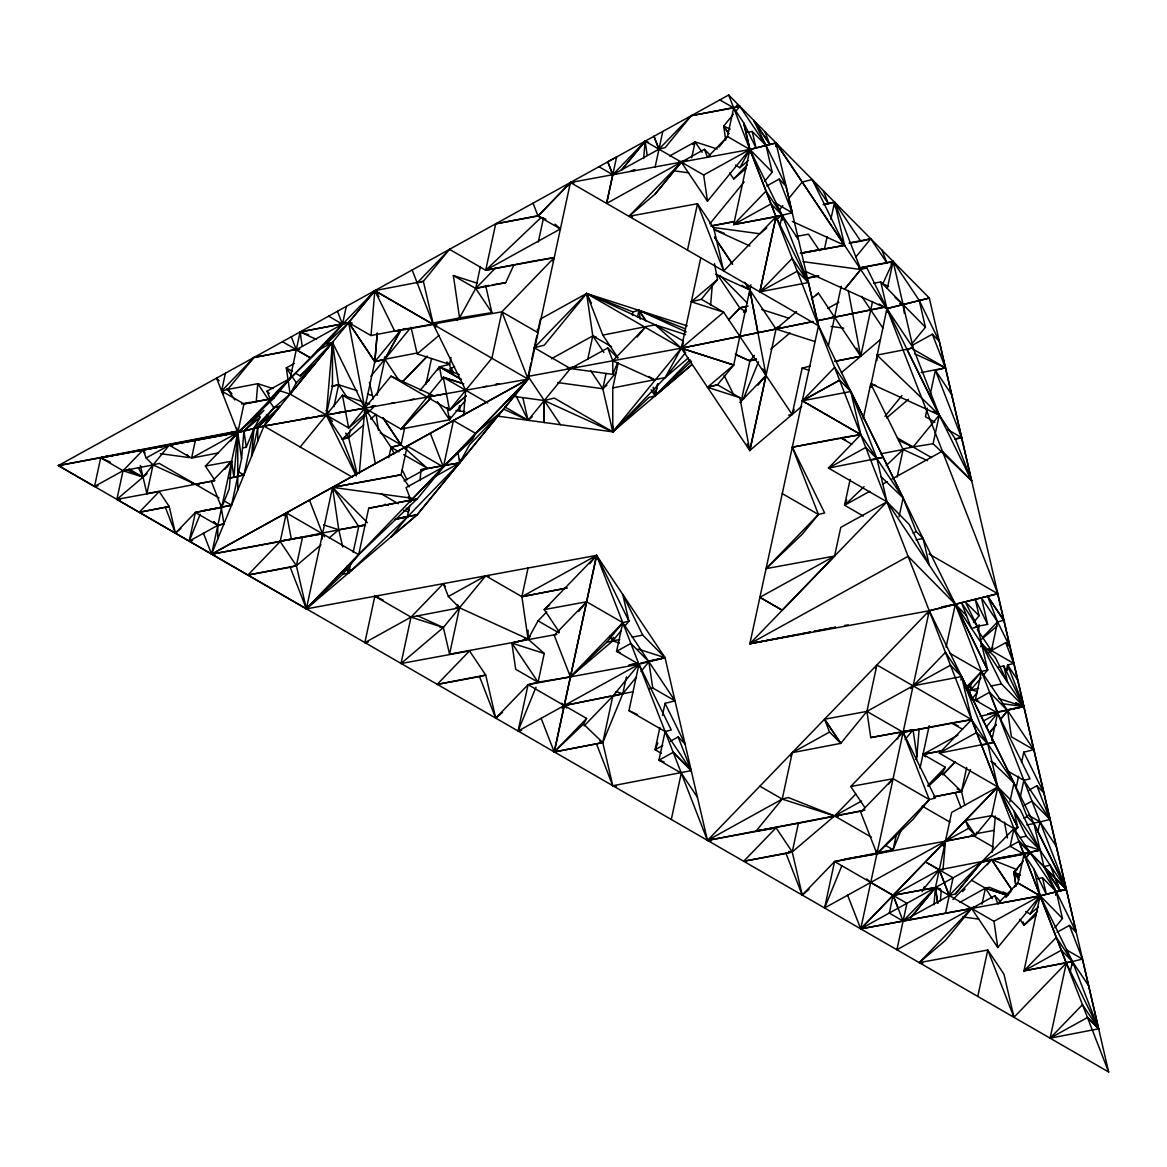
<?xml version="1.0" encoding="UTF-8"?>
<svg xmlns="http://www.w3.org/2000/svg" width="1167" height="1167" viewBox="0 0 1167 1167"><rect width="100%" height="100%" fill="white"/><g stroke="black" fill="none" stroke-linecap="round" stroke-linejoin="round"><path stroke-width="1.5" d="M203.466 533.275L211.548 554.077L217.748 538.964L217.748 525.398L213.692 521.78M237.747 490.052L237.762 432.563L236.609 427.589M257.761 441.141L257.761 427.574L273.939 407.837L290.116 394.081L332.478 342.383L364.804 408.114L263.975 426.072L374.811 290.627L423.358 281.305L449.514 249.344L417.173 282.852L423.358 281.305L433.336 324.441L435.889 326.935M502.539 712.381L495.712 718.186L485.705 675.066L469.528 650.909L437.173 684.402L479.52 676.612L495.698 718.201L528.053 684.693L538.06 682.199L544.245 653.505L528.067 639.064L528.067 630.282M497.39 416.108L612.763 431.848L554.267 398.078L544.245 400.544L544.245 422.512L544.245 400.544L570.444 368.568L607.788 347.956L617.722 358.006M590.648 370.595L602.785 388.728L612.763 431.848L648.954 397.407L655.139 395.876L692.016 364.527L612.763 431.848L612.777 387.925L618.233 362.616M687.246 325.885L586.607 293.5L534.253 347.708L570.444 368.582L612.777 374.344L612.777 360.763L607.788 347.956M782.182 220.315L782.182 215.239L749.885 149.478L743.685 122.812L733.678 107.875L719.864 99.895M876.942 360.559L876.942 355.104L906.934 349.269L939.275 415.058L955.452 439.186M1007.632 670.106L1007.632 665.015L1013.802 663.469M1072.444 964.934L1072.444 961.55L1082.422 959.07L1098.614 1028.813L1050.11 1038.163L1066.302 963.096L1040.162 895.818L860.75 928.859L847.607 895.22M322.092 539.154L322.544 533.771L309.474 500.132M870.422 387.386L886.935 308.613L880.749 281.918L873.704 283.275M919.173 728.806L916.562 759.615M805.405 271.357L886.964 308.54L929.311 298.023L1108.65 1071.992L58.35 465.589L237.747 432.578L263.946 426.028L223.933 523.852L217.748 525.398L195.385 512.473L231.562 505.165L241.569 458.748L243.932 431.017L263.946 410.346L237.776 432.592L205.392 466.071L214.392 479.506M258.126 414.314L260.124 417.29L253.939 428.537L251.576 456.253L257.761 427.574L280.124 406.291L273.384 407.589M256.244 401.623L257.761 383.666L273.093 388.611M359.305 473.525L364.848 408.217L391.018 447.297L394.227 453.773M433.336 395.511L390.989 376.168L364.819 408.129L374.811 361.741L377.262 332.989L374.826 361.741L384.833 359.246L400.981 329.794L371.004 335.542L374.826 290.685L528.067 379.129L306.279 608.838L116.875 499.374L123.06 470.695L143.06 450.01L237.762 432.563L263.932 426.028M420.091 480.483L421.01 469.717L441.564 465.808M459.827 459.244L459.521 462.876L421.01 469.717M463.532 415.685L465.691 390.289L433.322 324.47L374.826 290.671L233.444 437.829M685.627 352.624L665.132 377.641L612.763 431.848L613.229 426.407M643.659 158.537L645.132 141.207L648.473 142.272M632.485 315.484L632.791 311.895L638.962 310.349L685.452 328.89M710.586 305.346L712.293 285.39M749.404 295.339L749.856 289.956L744.765 282.443M886.614 312.289L886.92 308.715L887.562 312.231L886.935 308.613L884.338 306.119M933.965 904.877L935.453 887.562L951.63 812.451L997.8 786.937L987.793 743.802L961.608 676.539L945.46 652.368L913.105 685.86L961.623 676.539L1013.919 782.94L1027.062 816.564L1033.962 823.566L1066.302 889.327L1040.205 895.862L997.843 903.652L994.736 895.702L896.912 949.734L906.919 903.331L870.742 882.427M940.339 901.041L941.273 890.144M942.965 870.188L945.445 841.144L975.437 835.368L991.629 815.616L997.8 786.937L971.63 719.645L961.623 676.539L950.463 665.219L913.105 685.86M978.529 631.828L979.142 624.651M992.242 852.275L995.334 815.981M214.465 480.6L146.882 493.612L153.052 464.918L169.23 445.21L100.712 457.77L94.527 486.464L58.365 465.575L728.675 95.008L929.311 298.008M223.699 500.628L231.562 505.165L195.385 512.473L189.2 541.152L192.57 540.511M223.597 393.979L221.599 390.989L225.421 373.265M266.499 414.577L268.95 416.94L263.946 426.043L280.124 406.291L273.939 407.837L253.954 428.537L243.932 474.925L228.878 478.412M230.818 441.038L237.747 432.578L273.953 398.137L290.131 378.385L300.123 331.968L348.656 322.632L352.128 323.069L348.656 322.661L364.804 408.114M346.293 306.454L342.485 324.178C320.852 351.632 293.296 372.813 270.131 399.099L243.961 403.913L221.599 390.989L253.954 357.481L295.543 349.487M433.336 324.47L394.811 331.311L374.826 290.671L378.837 296.724L374.899 290.641L348.656 322.632L326.308 343.915L332.478 342.369L332.464 386.306L326.279 414.971L290.131 394.11L278.198 390.245M333.922 406.685L338.634 384.745L332.449 342.398L316.563 351.179M357.058 473.904L348.685 437.669L350.494 429.252M377.043 395.321L384.818 359.217L374.811 361.697L400.981 329.794L394.811 331.311M350.961 562.567L348.743 572.837L306.367 608.838L290.189 567.264L247.842 575.068L280.197 541.561L286.382 512.897L358.692 554.675L417.217 498.907L443.358 466.96L406.028 487.602L411.017 500.453L417.217 498.907L368.684 508.272L358.692 554.675L342.529 574.427M353.193 552.21L358.736 526.477L332.551 487.398L335.994 486.697M388.815 457.639L391.018 447.297L401.04 444.787L427.18 468.157L404.103 480.921M398.881 451.819L391.033 447.282L401.04 444.802L404.672 427.939M368.407 641.952L364.848 642.638L374.84 596.235L378.458 596.745M290.131 378.385L267.039 391.149L270.131 399.099L273.953 398.137L243.961 403.913L211.621 554.179L528.097 379.275L475.757 433.468L472.664 439.098L443.402 466.96L407.239 446.1L401.069 474.779L409.136 486.858M425.97 384.308L431.542 358.517M409.807 505.326L407.268 517.141L391.091 536.849M410.536 501.956L411.265 498.572M451.469 372.667L449.543 364.337L451.031 357.496M459.565 317.891L453.365 275.543L475.713 288.453L485.72 285.944L491.876 312.61L459.55 317.891L475.713 288.453L480.439 266.514M295.528 373.221L300.123 375.876L332.478 342.383L326.279 414.971L342.456 395.219L401.01 429.091L449.514 419.784L450.214 416.4M539.023 215.501L495.698 223.845L485.691 270.248L449.543 249.359M469.528 650.909L401.01 663.527L411.003 617.124L443.358 583.646M430.331 433.322L443.402 466.99L453.409 420.572L475.757 433.468L501.927 411.236L469.586 444.729L459.608 462.934L407.268 517.141L348.743 572.837L342.544 574.397L306.352 608.882L296.389 565.732L280.197 541.561L211.694 554.179L528.024 379.144L570.415 182.519L749.856 149.478L776.04 142.958L844.558 245.289L792.349 221.453M491.876 358.24L501.883 311.837L554.237 257.615L535.901 260.62M538.308 242.021L543.501 217.966M556.819 634.352L449.558 654.176L459.535 607.774L485.72 575.856L489.236 576.279M560.423 424.715L528.097 376.372L531 362.893M531.729 359.509L536.791 335.892M537.52 332.522L540.438 319.029L586.607 293.5L632.791 311.895M710.163 155.167L704.401 149.332L606.607 203.423L612.792 174.729L645.147 141.207L703.672 175.006L707.494 201.205L749.856 149.478L776.04 142.958L913.061 347.751L939.275 415.029L933.089 443.708L971.63 480.789L955.423 439.157L961.608 437.625L954.664 438.967M528.067 567.993L521.882 596.687L528.067 639.064L511.875 643.105L515.697 669.289L538.06 682.199L570.4 676.889L612.792 640.887L609.772 636.365M606.607 203.423L616.599 156.991L607.788 161.863L612.777 174.714L616.322 174.014M587.701 359.509L592.792 335.877L586.607 293.5L655.139 324.805L683.454 341.143M342.748 547.017L338.766 529.774L332.551 487.398L401.069 474.779L332.537 487.368L306.352 608.882L596.6 555.39L665.117 657.736L638.933 664.256L528.067 684.679L518.06 731.082L521.591 730.411M606.052 373.542L602.785 388.728L557.724 382.586M655.154 166.91L662.783 131.463M637.474 317.234L638.962 310.349L686.284 331.982M562.071 708.194L564.23 705.554L622.799 693.752L602.785 742.606L554.252 751.956L596.6 555.39L521.882 596.687L485.705 575.798L448.361 596.497L443.372 583.631L445.386 586.665M647.889 661.222L665.117 657.736L642.754 635.111L622.755 594.47L628.94 621.121L622.784 622.667L616.584 651.346L638.933 664.256L612.777 696.203L602.785 742.606L554.252 751.956L596.643 555.39L628.94 621.121L624.345 626.781M691.695 157.837L695.138 141.878L717.282 149.011M687.494 250.117L697.501 203.7L628.955 216.318L681.309 162.111L684.854 161.425M619.823 639.531L612.763 640.887L613.506 637.445L612.763 640.887L619.517 643.061M788.629 415.204L792.16 414.518L723.686 312.187L681.309 348.204L700.725 258.126M736.523 105.263L739.863 106.328L733.678 107.875L727.493 136.568L718.872 147.115M626.402 676.875L622.77 693.738L612.763 696.232M792.16 212.744L776.026 216.77L733.678 224.56L749.885 149.478L743.685 122.812L756.041 147.932L752.219 131.463L747.172 132.425M616.38 786.237L612.763 785.741L691.287 770.643L665.117 731.534L628.955 710.659L638.947 664.256L518.06 731.082L535.989 687.261M801.7 406.379L749.783 450.506L739.849 397.684L707.494 387.269L717.501 384.774L733.693 365.038L750.921 284.821M659.88 727.391L655.081 749.725L661.368 753.357M662.462 715.356L665.044 703.336L675.022 700.856L665.044 657.736L640.61 663.133M495.698 223.845L538.031 216.055L570.43 182.533L818.403 325.695L808.395 282.531L759.848 291.867L776.04 216.785L749.885 149.478L727.493 136.568L707.508 157.282L704.401 149.332M759.848 291.867L776.04 216.785L808.381 282.531L797.221 271.225L759.848 291.867L792.218 258.374L808.395 282.545L782.182 215.239L766.048 191.067L733.678 224.56L782.211 215.239L798.359 239.395M740.987 402.25L749.9 360.968L756.552 359.29M779.964 225.552L782.182 215.239L771.037 203.919L733.678 224.56M741.993 285.404L749.87 289.941L766.033 375.424L749.783 450.506L681.324 348.174L655.139 324.805L602.785 335.104L586.607 293.5L544.26 345.199L534.253 347.708M796.521 311.618L776.026 329.036L749.87 450.52L747.493 445.721M671.288 819.54L681.295 773.123L658.932 760.213L665.117 731.534L671.288 730.002L638.947 664.256M827.17 236.551L824.573 248.586L800.329 253.254L844.572 245.347L800.65 253.429M830.86 219.367L834.565 202.197L824.179 204.181M810.496 366.015L802.137 368.101L792.13 414.504L794.202 409.442M776.055 142.958L776.055 146.604L776.011 142.958L818.505 325.724L749.87 643.732L929.238 610.749L997.829 593.74L886.949 308.584L879.072 304.033M828.38 345.884L841.217 286.265M872.551 301.48L860.735 356.285L841.407 372.638M887.314 288.409L893.12 261.408L860.196 267.754M863.347 516.077L844.572 505.238L850.145 479.477M863.23 418.69L870.742 383.768L903.098 449.499L897.16 476.997M809.067 889.254L802.24 895.06L792.233 851.939L798.418 823.26L862.69 810.788M899.057 516.762L903.141 497.857L850.816 391.485L834.668 367.313L802.312 400.806L860.808 434.605L903.098 497.886L916.212 531.496L923.112 538.498M927.254 408.158L925.416 416.75L934.84 422.191M930.216 394.417L935.394 370.347L945.387 367.868L939.26 341.216L919.26 300.575L886.935 308.569M976.925 832.144L975.437 835.368L968.537 828.366L824.588 907.955L834.58 861.552L893.076 849.751L901.099 830.189M1009.893 801.831L1013.977 782.926L971.63 719.645L876.898 664.957L866.921 711.389L870.742 737.559L913.061 729.827L902.485 731.767M971.659 908.451L860.735 928.844L929.282 610.779L997.566 593.711L1023.824 706.589L980.09 716.319M844.558 859.087L876.884 853.792L893.076 849.751L896.431 834.288M920.048 768.119L929.18 725.714M946.072 647.204L955.335 604.258L1023.824 706.589L1006.596 710.09M1055.566 895.22L1056.31 891.778L1066.302 889.298L1018.981 841.378L860.721 928.844L893.091 895.337L939.289 869.823L1040.147 850.203L1020.148 809.577L997.8 786.937L893.105 895.337L889.283 913.075L903.098 921.055L949.296 895.541L955.437 893.966L981.622 862.034L949.267 895.541L939.26 869.823L925.475 861.859L953.074 877.788L945.474 913.265M960.879 679.967L961.608 676.539M980.718 646.781L981.462 643.338L1001.461 683.964L1023.809 706.604L1002.161 703.643M988.682 652.907L991.425 650.573L997.581 621.88L987.588 596.206L1003.766 620.348L997.581 621.88L982.614 637.415M964.715 805.245L961.506 791.459L966.699 767.39M1006.173 671.754L1007.632 665.015L1017.624 679.938M991.746 740.578L997.668 713.081L989.572 692.294L975.306 700.185L997.654 713.081L1030.009 778.827L1023.853 780.344L1008.113 771.27M981.987 904.148L985.415 888.189L989.251 887.27L1007.704 894.637M1016.019 788.236L1018.601 776.215M1021.548 762.474L1023.765 752.161L1033.729 749.695L1023.736 706.604L987.647 713.912L997.975 711.826M1020.221 797.221L1023.853 780.344L1050.008 819.453L1076.295 932.418L1069.395 925.431L1057.083 932.243M977.771 996.428L987.778 950.011L919.26 962.629L971.6 908.437L997.785 947.531L1040.133 895.804L1066.317 889.298L955.335 604.258L987.647 669.975L983.329 675.241M1021.081 853.879L1040.147 850.218L1026.333 836.214L1013.977 811.094L1017.799 827.563L1013.977 828.512L1010.155 846.25L1023.999 854.244L1033.991 869.167L1046.347 894.287L1042.51 877.788L1037.463 878.766M1014.59 886.891L1017.828 882.938L1023.999 854.244L1030.14 852.669L1056.31 891.734L1042.51 877.788M1037.799 832.231L1040.016 821.918L1050.008 819.438L1033.729 749.695L981.491 671.506L950.04 653.36M855.761 794.027L834.58 815.952L792.233 851.939L776.055 827.782L743.7 861.275L786.047 853.485L802.225 895.06L834.58 861.552L893.091 895.337L935.438 887.547L993.963 921.332L1040.133 895.804L1072.473 961.55L1023.955 970.871L1040.162 895.818L1062.481 918.444L1054.939 927.663M1070.227 971.863L1072.444 961.55L1088.621 985.721M217.748 538.964L223.918 523.852L220.796 504.334M743.35 398.939L758.506 361.828M657.823 742.985L655.081 749.725L662.768 745.48M869.823 491.292L844.572 505.238L846.673 500.205M977.275 629.436L991.425 650.573L992.796 647.204M200.199 514.297L189.2 541.152L217.733 525.383L223.918 523.852M201.57 510.927L221.57 507.674L229.213 488.988L231.577 461.257L205.392 466.071M242.926 447.851L246.295 447.194L253.939 428.522M307.723 605.498L306.352 608.868L358.692 554.675M350.115 569.511L348.743 572.88L345.709 568.344M612.777 374.344L617.591 362.587M681.309 348.204L683.41 343.083M824.588 907.955L841.83 865.812M915.599 759.133L916.868 756.026L913.046 729.827L905.081 739.557M934.154 796.886L961.506 791.459L970.477 769.549M236.259 435.802L237.762 432.578L216.581 378.108L219.148 380.705M491.876 312.61L475.713 288.453L505.705 282.677L513.903 264.924M568.898 185.845L570.43 182.533L573.974 183.015M461.009 459.652L459.521 462.876L445.167 465.225M552.75 260.839L554.237 257.615L485.705 270.233L540.336 218.244M595.097 558.657L596.6 555.39L707.465 840.444L711.141 840.896M882.69 284.019L893.12 261.408L919.304 300.502M790.715 755.939L792.233 752.671L829.562 732.059L840.765 743.364L866.921 711.389L913.061 685.831L910.771 688.632M875.41 668.253L876.913 664.986M927.75 613.959L929.238 610.735L707.465 840.444L675.022 700.856L622.784 622.667L586.622 601.778L544.245 609.597L559.401 632.251M897.438 738.944L900.443 732.424M922.076 891.748L924.352 886.862M943.184 846.046L945.474 841.159L975.437 835.368L965.445 820.43L991.629 815.616L999.798 819.351M957.947 735.05L923.009 754.378L945.343 767.259L942.265 772.89L928.217 786.281M300.123 375.876L316.301 362.135L296.301 382.834L290.116 394.081L286.309 367.897L294.274 363.506M401.04 329.736L384.877 359.203L398.968 380.369M735.385 165.116L739.863 167.698L749.856 149.478L772.218 172.103L764.677 181.323M612.777 387.925L665.132 377.641L681.309 348.174L733.678 365.023L707.494 387.269L717.501 384.774L739.849 397.684M538.06 682.199L511.89 643.09L528.067 639.064L538.06 620.844L546.769 611.829M541.138 718.332L554.223 751.956L583.529 724.065L586.622 718.434L564.274 705.539M1025.662 911.442L1030.14 914.024L1039.301 897.335M126.765 469.688L143.06 477.113L153.052 464.918L159.237 463.387L218.988 497.901M226.952 466.902L231.562 461.257L233.925 477.434L237.762 432.563L217.762 435.831L238.695 431.98L231.577 433.03L236.741 431.994M402.79 329.473L501.883 311.837L528.053 379.129L264.019 426.115L300.167 447.005L326.322 415.058L348.67 427.968L369.341 410.405M409.894 328.642L384.877 359.203L417.757 352.872M284.106 515.683L286.382 512.897L291.385 539.314L322.544 533.771L324.572 536.776M570.371 182.563L538.045 216.07L560.423 228.936L485.705 270.233L534.238 260.897M400.996 429.106L430.856 398.18L401.01 429.091L443.329 377.306L463.766 383.885L443.314 377.306L449.528 410.04L466.071 395.992L449.528 410.04L390.989 376.168M645.132 141.207L621.238 170.382L645.147 141.207L647.174 155.182M404.978 448.872L407.239 446.1M491.832 358.269L449.528 410.04M437.392 401.652L449.514 419.784L465.414 400.325M632.572 216.814L628.955 216.318L655.139 194.072L681.324 162.14L707.494 201.205M655.139 194.072L681.309 162.111M725.714 140.069L723.686 126.109L733.387 114.235M735.546 111.609L739.863 106.343L766.033 145.437L772.218 172.103M395.117 519.432L417.275 514.647L528.024 379.202L417.275 514.647L348.743 572.837L347.139 565.98M612.763 431.848L544.245 400.544L528.067 420.31L503.604 409.106M709.799 223.86L744.152 181.906M637.167 337.03L645.147 327.3L612.792 360.807L655.139 380.121L648.837 376.489M616.439 372.054L602.77 388.728L606.884 385.241M701.323 299.292L723.686 312.187L691.316 301.786L701.323 299.292L717.501 279.54L714.496 263.684M779.454 209.841L782.867 205.669M788.542 198.726L802.196 182.037L812.203 179.558L828.395 203.714L834.58 202.183L860.75 241.277L870.742 238.783L886.935 262.954L893.12 261.408L913.09 347.737M612.763 431.848L681.309 348.174L685.058 351.953M744.21 312.639L746.457 309.839M749.87 360.982L735.21 354.301L749.856 360.997L754.422 355.439M524.45 638.553L528.053 639.035L530.343 636.263M589.758 563.719L596.6 555.39L597.314 558.949M855.951 256.857L870.742 238.783L849.576 242.867M758.069 385.154L766.048 375.438L762.839 368.932M578.628 611.523L586.593 601.793L554.237 635.3L570.415 676.889L606.607 642.419L621.617 624.068M860.75 269.519L844.572 289.27L860.75 269.519L803.071 261.641M890.961 264.034L893.12 261.408M612.763 640.887L621.398 630.34M636.423 677.064L622.77 693.738L617.46 694.817M640.975 671.492L648.94 661.777L630.851 643.455L616.584 651.332L619.998 652.441M912.506 343.04L925.446 327.227L919.26 300.575L929.253 298.081M884.892 416.4L901.96 395.555M839.088 438.194L792.305 447.18L824.617 512.94L818.432 514.472L802.254 534.223L766.077 568.65L834.58 556.061L759.892 597.329L782.226 610.239L834.565 556.032L840.78 527.382L886.949 501.868L876.971 458.748L850.816 391.485L839.671 380.165L802.312 400.806L860.794 434.591L828.468 468.084L886.964 501.868L909.297 524.508L929.282 565.149L923.112 538.498L916.066 539.854M902.689 449.003L913.09 446.99L939.275 415.029L876.928 355.031M871.545 837.308L834.595 815.952L788.411 797.557L782.226 799.089L707.538 840.4L776.055 827.782L756.07 831.064L782.226 799.089L792.233 752.671L840.765 743.364L824.573 719.208L866.921 711.389L903.068 732.234L935.438 798.024L929.268 799.555L876.913 853.748L860.721 812.203L893.076 778.725L850.743 786.514L864.893 807.652M973.541 622.522L979.084 615.738L975.262 599.269L987.618 624.374L975.831 626.65M888.525 784.282L893.076 778.725M966.393 689.945L981.491 671.506L987.661 669.989L981.447 643.338M968.756 692.06L981.17 677.881M977.027 692.687L971.469 699.471L976.881 700.2M986.29 726.983L997.654 713.081L983.358 720.987M958.122 725.918L951.601 722.942L903.112 732.263L929.268 799.555L913.09 819.307L876.913 853.748L876.081 850.349M945.445 841.144L942.017 845.287L945.474 841.159L834.536 861.582M923.097 889.59L939.289 869.823L949.267 895.541M955.452 893.98L981.607 862.005L1013.977 828.512L1030.155 852.683L1025.837 857.964M987.297 864.82L991.614 859.539L1016.515 869.459M1014.459 831.648L1017.799 827.563L997.8 786.923L939.289 753.153L971.63 719.645L953.293 722.65M971.615 908.466L945.43 940.398L919.26 962.629L922.864 963.125M1022.598 861.902L1013.977 872.449L1015.742 884.674M225.1 469.149L231.577 461.257L211.577 481.956L221.57 507.66M370.8 376.343L384.818 359.217M420.105 390.434L439.463 366.832L461.461 379.552L439.551 366.817L437.844 369.924L439.463 366.832L441.782 379.158M1023.211 861.129L1013.963 872.405L1015.99 886.366M1025.516 858.314L1030.14 852.669L981.622 862.034L1023.999 854.244M1005.954 897.408L1011.351 890.829M139.223 512.298L169.215 506.522L139.223 512.298L159.223 491.584L169.215 506.522L175.386 533.188L180.9 528.491M364.892 416.021L342.5 439.215L356.066 474.152M367.386 413.454L373.6 407.006M411.017 500.453L443.358 466.96M729.638 172.906L733.678 178.945L747.376 164.78M723.671 271.007L713.679 227.871L697.501 203.7L723.671 271.007L776.04 216.785M690.033 359.728L655.139 395.861L651.098 389.851M815.879 295.616L818.373 293.048L860.735 356.3L880.02 339.889M739.907 402.498L766.033 375.424M554.281 751.913L586.622 718.434M927.94 785.289L945.343 767.259M942.863 774.698L955.306 761.818L942.892 774.684M860.735 928.844L997.8 786.923L1066.317 889.312L1063.706 886.818M952.943 899.567L991.614 859.539L1011.745 889.619L991.614 859.539M997.843 903.652L1017.828 882.938L1040.205 895.848L1033.991 869.167M1037.638 911.106L1023.955 925.285L1019.914 919.246M1013.948 1017.303L1003.956 974.182L987.778 950.011L1013.948 1017.303L1066.302 963.096L1098.643 1028.842L1087.469 1017.522L1050.11 1038.163L1082.48 1004.67L1098.643 1028.842L1072.444 961.55M195.385 512.473L175.4 533.173L165.393 507.485M475.713 288.453L495.654 267.797M402.25 382.061L427.137 356.314M402.265 382.134L427.166 356.358M598.963 166.735L612.777 174.714L658.976 149.186L691.316 115.679L739.863 106.328M443.402 466.96L475.757 433.468M739.849 308.161L728.646 319.758L739.863 308.161L748.222 306.104M622.784 622.667L570.43 676.845L569.613 673.432M584.171 725.845L612.792 696.218M766.077 568.65L818.432 514.472L792.291 447.194L860.794 434.591L850.831 391.485L802.312 400.806L839.657 380.165M850.743 786.514L903.083 732.322L971.63 719.645M965.284 688.282L981.491 671.506L975.306 700.185L978.705 701.279M1023.955 970.871L1056.31 937.393L1072.473 961.55L1023.955 970.871L1061.299 950.244L1072.473 961.55M844.616 505.267L864.076 486.654M886.205 465.604L903.098 449.485L927.561 460.659M691.55 361.172L655.139 395.861L653.141 387.24M743.437 311.852L746.019 309.386M928.276 786.222L942.265 772.89L961.506 791.445L933.775 796.798M962.512 891.603L965.094 889.137M120.478 499.87L116.875 499.374L143.045 477.128L138.421 467.704M260.124 417.29L243.947 431.046L246.295 447.194M356.285 475.99L326.322 415.058L342.5 439.215L348.685 437.669L363.71 424.919M370.537 419.113L375.993 414.46M739.863 167.698L748.135 160.667M733.678 178.945L745.976 168.5M766.763 227.93L759.877 233.779L712.935 227.39M776.405 219.732L781.919 215.034M691.316 301.786L717.501 279.54M401.01 663.512L443.343 627.525L459.535 607.774L457.522 604.783M770.803 349.196L789.928 332.945M886.497 417.99L908.349 399.406M981.753 639.093L996.895 626.212M1036.252 914.826L1023.955 925.285L1023.182 921.945M143.06 477.128L147.1 473.685M411.017 327.256L417.173 353.907L439.055 335.367M456.778 320.254L459.565 317.964L431.805 323.259M320.969 544.843L296.389 565.732L290.189 567.264M329.167 537.885L338.722 529.76L365.665 525.106M532.21 416.794L528.067 420.31L504.975 406.962M391.105 536.908L417.29 514.691M665.132 377.641L688.37 357.904M811.546 298.84L818.373 293.048M549.759 604.914L544.245 609.597L596.6 555.39L597.256 558.935M1016.734 870.101L1013.977 872.449L1018.937 877.467L1013.963 872.42L1018.908 874.375M1030.14 914.024L1038.397 907.007M669.654 155.955L695.138 141.878L702.14 152.337M145.058 453L143.06 449.995L146.138 457.96L169.23 445.21M703.672 175.006L749.856 149.478L750.381 153.008M766.821 185.903L779.133 179.105L786.047 186.093L792.218 212.759L774.917 202.766M426.043 382.251L429.179 380.5M449.849 369.078L454.619 366.438M551.466 358.736L592.792 335.877L596.162 336.971M434.139 477.011L459.608 462.934L458.048 452.344M827.68 308.453L838.825 302.282M364.848 642.638L411.003 617.124L459.535 607.803L528.053 639.035M912.346 345.286L932.345 334.214L939.26 341.216M882.442 484.32L887.168 481.694M891.909 479.083L942.382 451.177L971.659 480.789L866.906 267.914L860.721 269.46L834.565 202.197L835.339 207.493M913.134 533.202L916.212 531.496M670.456 741.22L678.158 736.961L685.058 743.962L665.044 703.336M678.158 736.961L691.243 770.599L673.199 752.336L658.932 760.213L664.052 761.861M991.425 650.559L1005.691 642.667L1009.951 646.985L997.581 621.88L981.418 597.737L987.618 624.374M759.877 786.193L782.226 799.089L834.595 815.952L861.625 801M1029.177 790.044L1036.88 785.785L1043.779 792.772L1023.765 752.161M1024.013 805.507L1031.934 801.131L1050.008 819.438L1036.88 785.785M1023.984 818.271L1027.062 816.564M959.96 902.31L985.415 888.189L1007.544 895.293M658.961 149.186L653.958 136.335L658.961 149.186L665.146 147.64L691.316 115.679L733.678 107.875M299.394 348.918L253.954 357.496L227.769 389.442L221.599 390.989M106.883 456.239L100.712 457.785L123.06 470.709L143.045 477.128L128.91 468.944M238.228 431.396L100.727 457.8L110.486 462.249M199.221 439.39L195.4 440.353L191.578 458.091L169.23 445.167L172.716 445.634M371.514 406.554L374.84 405.722M744.823 282.414L776.026 329.05L779.366 328.204L776.026 329.036M417.261 514.603L396.751 518.965M479.52 676.612L485.705 675.066L437.173 684.402M987.778 743.831L993.948 742.3L939.289 753.153L976.633 732.497L987.793 743.802L981.637 745.348M332.464 386.306L338.649 384.76L357.204 390.726M371.471 406.466L374.811 405.635M358.721 526.463L365.388 524.814L323.23 532.881M870.801 460.279L883.127 457.245L828.468 468.084L865.797 447.442L876.971 458.748M786.047 853.485L792.233 851.939L788.629 851.458M1026.902 824.923L1033.962 823.566L1043.969 866.673L1050.14 865.141L1055.143 877.992M402.703 329.313L406.043 328.496M446.859 361.96L449.543 364.367L439.551 366.817L459.331 374.709M606.607 642.419L612.792 640.887M968.406 690.499L978.529 688.384M463.635 390.157L467.063 389.472L463.489 389.866M779.833 327.023L774.655 328.073L779.833 327.052M683.862 350.742L681.368 348.218L813.268 321.509L681.353 348.16M834.872 361.478L860.692 356.241L848.263 290.408M396.605 518.775L408.625 516.398M637.561 663.308L628.94 665.059L637.27 663.687M818.709 276.083L806.514 278.329M306.002 536.368L211.708 554.194L215.166 553.508M309.445 535.668L318.051 533.932M610.356 696.247L564.215 705.568L528.067 684.679M711.126 225.99L734.306 221.497M796.302 236.493L808.439 234.159L819.511 250.686M299.831 349.021L296.316 349.706L291.312 336.84M806.412 278.198L818.534 275.864M331.72 386.102L338.649 384.76L346.716 396.824M741.074 307.388L746.369 306.367M241.7 403.986L250.132 402.352M237.455 431.104L58.35 465.589L61.953 466.071M305.579 418.151L308.992 417.363M238.345 431.294L227.755 433.322L237.339 431.177M341.873 411.98L338.415 412.651L341.916 412.053M570.43 368.612L573.887 367.897M434.109 395.803L427.151 397.057L446.436 393.702M483.342 386.89L486.843 386.146M198.988 484.757L195.4 484.276L153.052 464.918L123.06 470.709L94.527 486.464L97.999 485.808M218.039 453L191.578 458.091L237.747 432.578L241.569 458.748M341.756 438.996L348.685 437.669L345.651 433.132M237.003 476.267L243.932 474.94L237.966 471.483M834.697 361.245L860.692 356.241L856.738 348.174M921.186 372.55L945.46 367.868L971.586 480.746M368.684 508.272L412.009 499.914M401.638 517.652L405.168 517.01M247.856 575.068L296.389 565.732L302.559 537.053L322.544 533.771M880.574 453.846L903.098 449.499M632.178 637.153L642.754 635.111M814.216 631.376L835.674 627.248M844.602 625.527L848.19 624.841M941.579 606.913L955.437 604.243L886.949 501.868L749.885 643.717L810.642 632.062L801.933 633.725M798.403 634.396L749.885 643.717L908.101 556.323L966.48 615.563M814.274 631.347L835.528 627.277M633.36 691.71L622.77 693.738L616.016 691.564M649.231 688.647L652.761 687.976L648.881 661.762M998.762 666.94L1003.81 665.963L1023.809 706.589L998.485 698.45M990.871 686.006L1001.461 683.964M922.937 754.422L943.782 750.381L922.937 754.422L925.577 756.843M707.538 840.4L864.907 810.117M743.7 861.275L792.233 851.939M1019.593 837.512L1026.333 836.214M995.086 858.868L1003.751 857.205M1007.209 856.534L1010.68 855.878M678.961 161.877L687.626 160.287M823.1 204.692L828.395 203.714L823.406 190.863M711.039 225.99L733.883 221.788M858.693 268.162L886.949 262.954L881.946 250.088M832.071 316.986L835.587 316.345M567.279 368.116L576.06 366.511M528.097 376.372L681.309 348.16L586.607 293.5L591.348 303.128M321.902 415.364L318.445 416.123L321.975 415.452M391.164 403.374L394.679 402.63M410.507 399.814L414.008 399.07M214.801 480.702L195.4 484.276L191.796 483.765M228.922 478.105L237.747 476.472M116.875 499.374L159.223 491.584M279.628 541.284L300.794 537.389M870.742 737.617L898.955 732.424M756.07 831.064L798.418 823.26M976.779 833.574L994.342 830.335M1032.999 823.216L1040.016 821.918L1056.193 846.09M893.091 895.337L935.453 887.533L940.456 889.152L935.453 887.547L903.112 921.069L893.091 895.352L898.094 908.189M969.252 908.189L976.312 906.89M969.121 908.232L976.152 906.949M631.435 170.98L635.008 170.338M279.263 541.473L291.385 539.314M849.08 243.203L860.75 241.277M495.683 384.454L499.286 383.855L495.683 384.512M909.56 446.509L913.09 446.99L933.089 443.708M485.72 285.944L489.061 285.404M492.386 284.85L505.705 282.677M851.808 444.233L840.794 437.873L860.794 434.591M674.234 170.849L688.69 172.818M831.094 326.424L843.726 328.146M436.954 324.937L433.336 324.441L412.184 270M513.626 396.372L544.26 400.544M455.947 410.478L464.933 411.688M345.067 437.202L348.685 437.669M136.875 450.462L140.492 450.958M160.346 453.657L189.229 457.595L187.216 454.619M455.932 607.307L459.535 607.803L448.361 596.497M439.755 627.029L443.372 627.51L449.558 654.176M834.595 815.952L838.198 816.448M962.731 916.941L978.967 919.144M411.82 498.207L332.537 487.368L367.474 522.728M899.742 303.449L903.112 304.543L895.031 297.322M761.686 309.474L788.717 318.183M776.026 329.05L814.872 341.537M875.863 385.402L870.757 383.724L939.289 415.029L932.973 411.397M802.137 368.101L808.95 370.289M655.139 324.805L685.54 334.593M681.368 348.218L733.693 365.023M453.365 275.543L477.215 283.202M417.188 353.937L449.543 364.367M308.642 334.71L300.138 331.968L302.209 346.351M367.342 393.994L372.404 395.613M362.879 401.798L342.442 395.219L348.67 427.968L364.833 408.231L375.293 463.416M366.292 402.892L369.691 403.986M968.479 685.233L971.498 689.741L976.531 691.375M384.877 504.246L388.29 505.34M403.607 510.271L408.713 511.919M323.522 524.858L338.722 529.76M638.101 649.042L665.117 657.736M511.89 643.09L544.245 653.505M1024.816 845.273L1040.147 850.203M971.615 880.254L985.429 888.218L1007.559 895.352M714.131 229.272L724.036 233.24M545.966 219.221L538.045 216.07L533.042 203.204M723.686 126.109L728.733 133.651L723.686 126.109L730.206 129.07M779.308 215.501L782.561 216.989M883.463 284.135L888.35 286.367M714.044 229.622L749.958 246.018M914.49 353.732L945.46 367.868L932.345 334.214M715.648 274.318L749.856 289.956L757.937 332.712M898.43 440.309L913.09 446.99M316.49 339.437L300.138 331.968L348.656 322.632L374.797 361.712L348.641 322.588L342.485 324.178L296.316 349.706L310.116 357.685L282.487 341.712M325.958 410.463L329.211 411.951M1020.483 875.381L1013.963 872.405L1019.01 879.962M628.955 710.659L637.094 714.379M382.995 599.955L374.84 596.22L411.017 617.139L443.343 627.525L417.261 615.592M1003.124 891.953L1008.011 894.185M840.794 437.873L845.681 440.105M912.419 348.802L945.445 367.868M746.151 311.793L739.863 308.161L717.72 275.062M947.429 429.441L961.579 437.61L935.394 370.347L951.572 394.519M897.365 437.917L931.572 457.668M611.654 346.774L592.778 335.877L603.908 352.492M929.02 554.004L997.829 593.74M501.883 311.822L538.06 332.712L537.287 329.386M782.269 493.597L818.432 514.472M988.361 648.794L1013.773 663.454L1005.691 642.667M348.656 322.661L370.989 335.571M443.314 377.306L487.718 402.994M328.656 316.199L342.485 324.178L337.482 311.326M1033.772 749.695L1011.41 736.815L1007.588 710.615L989.572 692.294M759.892 597.329L782.24 610.224M990.812 761.292L995.539 764.02M292.45 371.442L286.309 367.897L296.301 382.834M380.165 432.782L401.04 444.817L382.907 417.742L401.04 444.817M403.607 454.547L427.18 468.157M1028.098 815.047L1040.016 821.918M957.042 788.863L961.506 791.445M991.629 815.616L1013.977 828.512M893.091 778.666L929.268 799.555M381.025 493.67L398.341 503.736M406.174 508.185L409.354 510.096M922.222 806.12L949.953 822.122M971.498 834.551L993.059 846.994M1017.828 882.938L1040.205 895.862L1018.981 841.378L1066.317 889.298L929.282 610.779M538.06 620.844L558.92 632.893M652.703 687.961L675.051 700.856M885.403 845.302L893.091 849.751M1066.755 949.996L1082.48 959.084L1069.395 925.431M599.809 740.885L602.785 742.606L612.777 785.741L596.6 744.167M951.601 722.942L962.615 729.302M300.167 447.005L352.492 477.245M561.604 703.22L566.841 708.004M555.025 224.122L560.423 228.936M866.76 878.955L870.713 882.471M213.707 521.78L217.748 525.398M841.991 242.824L844.558 245.289L834.565 202.197M881.027 476.632L903.098 497.886M1021.242 704.124L1023.824 706.589L1007.632 665.015M991.848 761.686L1013.919 782.94M583.529 724.08L602.785 742.606M752.219 131.463L766.048 145.437M880.749 281.918L925.446 327.227M719.966 275.383L747.405 303.172M979.084 615.738L965.269 601.764L977.64 626.869L981.476 643.338L995.276 657.327L1007.646 682.432L1003.81 665.963M1018.981 841.363L1030.155 852.683M994.736 895.702L1000.484 901.522M1087.469 1017.522L1098.643 1028.842M673.213 752.336L691.287 770.643M328.802 417.567L332.537 421.345M267.039 391.149L269.344 393.483M226.821 388.48L231.941 393.658M146.138 457.96L153.052 464.947M786.033 186.093L753.678 120.318L769.87 144.489L764.866 131.623M714.51 237.266L732.657 264.369L714.583 237.237M1043.94 866.629L1060.117 890.771L1055.114 877.905L1060.117 890.771L1043.94 866.629L1056.31 891.734M638.933 310.378L645.993 320.896L638.976 310.364L640.26 319.189M840.765 743.364L824.573 719.208L829.562 732.059M753.678 120.318L769.87 144.489M861.669 296.374L882.865 327.985M987.588 596.206L1003.766 620.363M985.415 888.189L992.417 898.634M602.785 335.104L617.956 357.758M681.295 773.123L697.458 797.294M273.939 407.837L257.776 383.68L227.769 389.442L234.815 399.96M812.203 179.558L844.558 245.289M818.505 325.724L987.661 669.989M1076.295 932.418L1056.31 891.792L1062.481 918.444M997.8 786.937L1017.799 827.563M724.08 375.336L733.562 394.577M516.062 395.919L528.053 420.295L522.86 397.874M402.221 470.024L407.02 479.783M408.377 496.675L410.769 501.547M779.133 179.105L792.218 212.759M728.675 95.023L1108.65 1071.992M955.335 792.991L961.156 807.958M965.445 820.43L968.537 828.366M747.274 443.883L749.856 450.535L749.054 447.078M607.788 161.863L612.777 174.714M451.454 368.203L453.336 373.017M969.15 689.478L971.075 697.808M369.414 382.309L373.265 398.968M140.346 465.458L146.882 493.612M1004.466 822.166L1007.457 838.023M970.463 684.402L971.469 689.741M871.399 387.284L870.742 383.768L871.282 387.298M447.151 407.458L449.499 419.784M376.124 414.46L378.429 430.171M1040.133 895.818L1040.643 899.349M993.963 921.332L997.77 947.531M903.083 304.616L904.367 313.442M886.92 308.642L887.431 312.143M384.483 356.854L385.008 360.443M459.55 405.883L459.55 410.959L459.55 405.897M657.692 383.826L655.095 395.861L657.736 383.826M695.138 141.878L692.979 144.518L695.138 141.878M996.282 724.517L989.456 732.861L996.268 724.517M1007.646 710.63L1000.834 718.96L1007.646 710.615M935.438 887.547L910.406 918.123L935.453 887.562L937.728 903.273L935.453 887.562M913.061 347.751L906.89 349.298L913.061 347.751M977.64 626.869L971.484 628.415L961.477 602.712L977.64 626.869M884.922 306.994L816.827 320.794L884.922 307.052M634.833 170.119L631.201 170.82L634.848 170.134M756.347 359.144L749.302 360.501L756.347 359.144M566.958 588.008L521.882 596.687L566.943 588.008M1023.809 706.604L1015.669 702.884L1023.824 706.589"/></g></svg>
